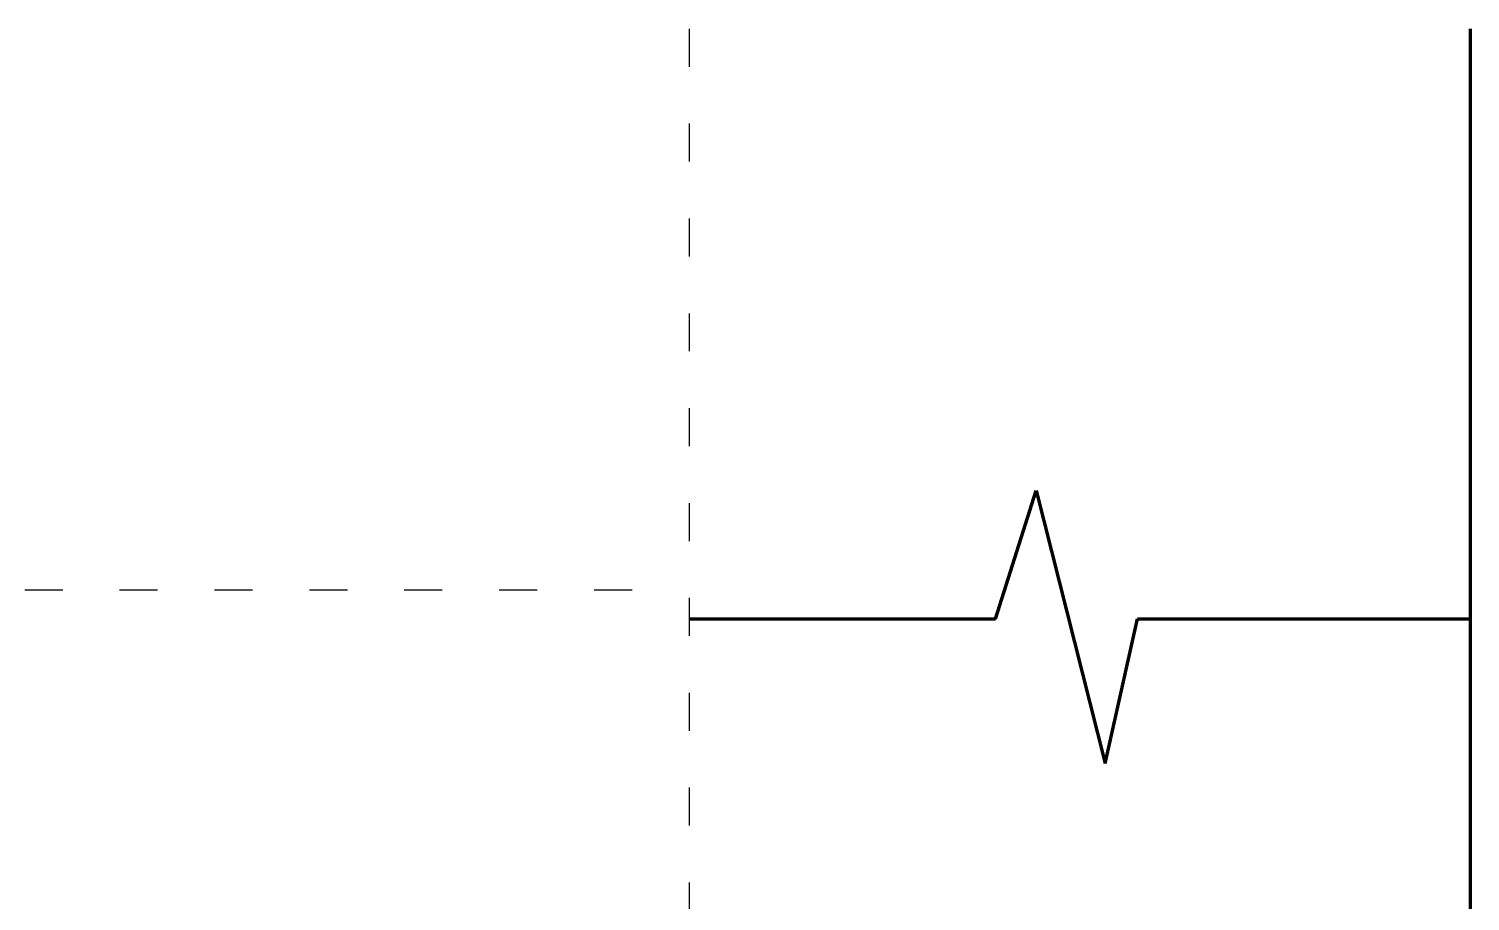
# Model space of a CAD drawing. Header units: inches. Extents: x 2702 to 16065, y 1501 to 3657.
# Drawn here: x 10581.9 to 11037.5, y 2899.8 to 3175.7 of the extents above; entities that cross this region are included whole.
import ezdxf

# ---------------------------------------------------------------- set-up
doc = ezdxf.new("R2010")
doc.units = ezdxf.units.IN
doc.linetypes.add('ACAD_ISO03W100', pattern=[30, 12, -18])
doc.layers.add('dimensions', color=210, linetype='Continuous')

msp = doc.modelspace()

# ---------------------------------------------------------------- linework, layer by layer
at = {"linetype": 'ACAD_ISO03W100'}
msp.add_line((10790.562, 3175.706), (10790.562, 1749.887), dxfattribs=at)
msp.add_lwpolyline([(10790.562, 1858.231), (10070.562, 1858.231), (10070.562, 2998.231), (10790.562, 2998.231)], dxfattribs=at)
at = {"layer": 'dimensions', "color": 7, "lineweight": 100, "true_color": 0xffffff}
for p, q in [((11037.507, 3175.706), (11037.507, 1749.887)), ((10887.403, 2989.083), (10900.332, 3029.648)), ((10900.332, 3029.648), (10922.107, 2943.329)), ((10790.562, 2989.083), (10887.403, 2989.083)), ((10922.107, 2943.329), (10932.314, 2989.083)), ((10932.314, 2989.083), (11037.507, 2989.083))]:
    msp.add_line(p, q, dxfattribs=at)

doc.saveas('drawing.dxf')
